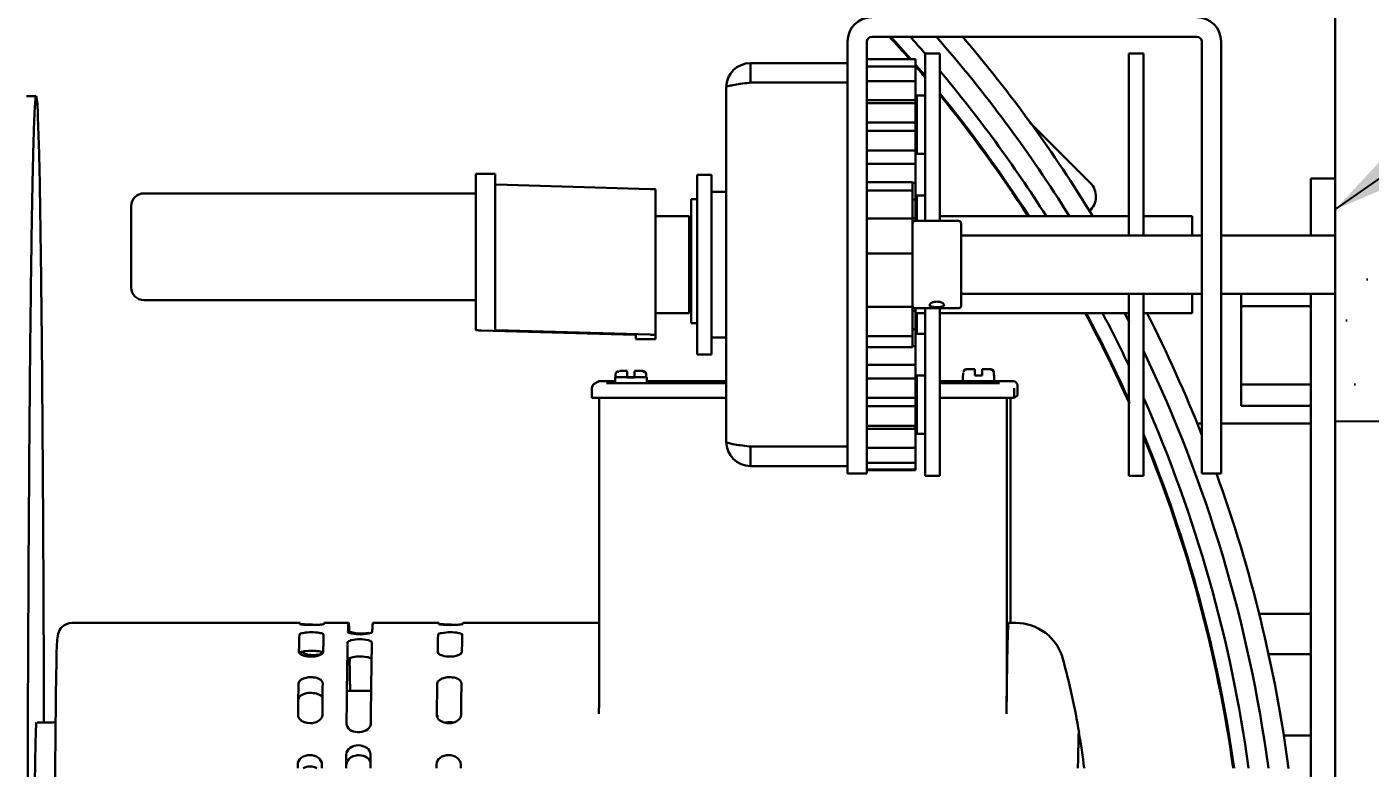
# Model space of a CAD drawing. Header units: millimetres. Extents: x 13935 to 21534, y -198 to 9202.
# Drawn here: x 18866.8 to 19143.6, y 8166.8 to 8319.6 of the extents above; entities that cross this region are included whole.
import ezdxf

# ---------------------------------------------------------------- set-up
doc = ezdxf.new("R2010")
doc.units = ezdxf.units.MM
doc.header["$LTSCALE"] = 326.7
doc.header["$PDMODE"] = 3
doc.header["$PDSIZE"] = 8
doc.layers.get('0').update_dxf_attribs({"linetype": 'CONTINUOUS'})
doc.layers.get('Defpoints').update_dxf_attribs({"linetype": 'CONTINUOUS'})
doc.styles.get("Standard").update_dxf_attribs({"font": 'calibri.ttf'})
doc.dimstyles.new('DIMSTYLE_3', dxfattribs={"dimtxt": 35, "dimasz": 35, "dimexe": 0.08, "dimexo": 1, "dimgap": 0.875, "dimtad": 1, "dimdec": 0, "dimdsep": 46, "dimtxsty": 'Standard', "dimblk": '_FILLED', "dimblk1": '_FILLED', "dimblk2": '_FILLED', "dimcen": 0.09, "dimazin": 2, "dimtp": 0.01, "dimtm": 0.01, "dimtfac": 1, "dimtdec": 0, "dimtofl": 0, "dimtmove": 0, "dimatfit": 3, "dimldrblk": '_FILLED', "dimfxl": 1, "dimtolj": 1, "dimarcsym": 0})
doc.dimstyles.get("Standard").update_dxf_attribs({"dimtxt": 35, "dimasz": 35, "dimexe": 0.08, "dimexo": 1, "dimtad": 1, "dimdsep": 46, "dimtxsty": 'Standard', "dimblk": '_FILLED', "dimblk1": '_FILLED', "dimblk2": '_FILLED', "dimcen": 0.09, "dimazin": 2, "dimtol": 1, "dimtp": 0.01, "dimtm": 0.01, "dimtfac": 1, "dimtofl": 0, "dimtmove": 0, "dimatfit": 3, "dimldrblk": '_FILLED', "dimfxl": 1, "dimtolj": 1, "dimarcsym": 0})

# ---------------------------------------------------------------- blocks, each defined once
blk = doc.blocks.new('_FILLED')
at = {"color": 0, "linetype": 'ByBlock'}
blk.add_solid([(0, 0), (-1, 0.2143), (-1, -0.2143)], dxfattribs=at)
blk = doc.blocks.new('*D2240')
at = {"color": 0, "linetype": 'Continuous', "lineweight": -2}
for p, q in [((19136.45, 8677.35), (19136.45, 8489.41)), ((18506.85, 8216.52), (18506.85, 8489.57)), ((18541.85, 8489.49), (19101.45, 8489.49))]:
    blk.add_line(p, q, dxfattribs=at)
at = {"layer": 'Defpoints', "color": 0}
for p in [(19136.45, 8678.35), (19136.45, 8489.49), (18506.85, 8215.52)]:
    blk.add_point(p, dxfattribs=at)
at = {"color": 0, "linetype": 'ByBlock', "lineweight": -2, "xscale": 35, "yscale": 35, "zscale": 35, "rotation": 180}
blk.add_blockref('_FILLED', (18506.85, 8489.49), dxfattribs=at)
at = {"color": 0, "linetype": 'ByBlock', "lineweight": -2, "xscale": 35, "yscale": 35, "zscale": 35}
blk.add_blockref('_FILLED', (19136.45, 8489.49), dxfattribs=at)
at = {"color": 0, "lineweight": 30, "insert": (18821.65, 8537.03), "char_height": 35, "attachment_point": 2, "line_spacing_factor": 0.9}
blk.add_mtext('\\A1;AFU-630', dxfattribs=at)

msp = doc.modelspace()

# ---------------------------------------------------------------- hatches: boundary and pattern name
at = {"linetype": 'ByBlock', "lineweight": 30}
h = msp.add_hatch(dxfattribs=at)
h.set_pattern_fill('AR-SAND', color=256, angle=90)
h.set_pattern_definition([(127.5, (19877.788, 1146.577), (-48.94132, -1.60003), [0, -38.608, 0, -43.18, 0, -41.275]), (97.5, (19877.79, 1146.58), (-71.6825, 44.95233), [0, -20.828, 0, -34.798, 0, -13.335]), (57.5, (19877.788, 1115.335), (-0.14372, 79.09924), [0, -12.7, 0, -45.72, 0, -59.69]), (47.5, (19877.79, 1115.335), (-22.29293, 76.35565), [0, -6.35, 0, -29.972, 0, -34.29])])
h.paths.add_polyline_path([(19312.13335, 8678.34818), (19312.13335, 8629.90223), (19312.13335, 8238.24818), (19136.44572, 8238.24818), (19136.44572, 8678.34818)])

# ---------------------------------------------------------------- linework, layer by layer
at = {"color": 0, "linetype": 'Continuous', "lineweight": 30}
for p, q in [((19136.44572, 6274.27818), (19136.44572, 8678.34818)), ((19035.94572, 8316.53818), (19035.94572, 8227.53818)), ((19039.94572, 8227.53818), (19039.94572, 8316.53818)), ((19107.94572, 8317.53818), (19040.94572, 8317.53818)), ((19108.94572, 8227.53818), (19108.94572, 8316.53818)), ((19112.94572, 8227.53818), (19112.94572, 8316.53818)), ((19051.94572, 8314.08818), (19051.94572, 8279.58818)), ((19051.94572, 8314.08818), (19054.94572, 8314.08818)), ((19054.94572, 8279.58818), (19054.94572, 8314.08818)), ((19093.94572, 8314.08818), (19093.94572, 8276.58818)), ((19093.94572, 8314.08818), (19096.94572, 8314.08818)), ((19096.94572, 8276.58818), (19096.94572, 8314.08818)), ((19015.94572, 8312.08818), (19015.94572, 8308.08818)), ((19015.94572, 8312.08818), (19035.94572, 8312.08818)), ((19039.94572, 8312.93212), (19049.94572, 8312.93212)), ((19039.94572, 8311.42243), (19049.94572, 8311.42243)), ((19049.94572, 8298.15904), (19049.94572, 8312.93212)), ((19015.67901, 8308.05147), (19015.94572, 8308.08535)), ((19035.94572, 8308.08535), (19015.94572, 8308.08535)), ((19039.94572, 8308.36271), (19049.94572, 8308.36271)), ((18868.74696, 8305.2629), (18866.74705, 8305.2629)), ((18868.74728, 8305.26289), (18868.83002, 8305.05862)), ((19010.94572, 8234.08818), (19010.94572, 8307.08818)), ((19050.24572, 8305.43267), (19050.24572, 8293.43267)), ((19051.94572, 8305.43267), (19050.24572, 8305.43267)), ((19039.94572, 8304.45762), (19049.94572, 8304.45762)), ((19039.94572, 8303.87055), (19049.94572, 8303.87055)), ((19039.94572, 8299.84171), (19049.94572, 8299.84171)), ((19073.47327, 8299.9453), (19085.97137, 8287.4472)), ((19039.94572, 8298.11858), (19049.94572, 8298.11858)), ((19049.94572, 8279.58818), (19049.94572, 8298.11858)), ((19039.94572, 8294.10159), (19049.94572, 8294.10159)), ((19039.94572, 8291.32785), (19049.94572, 8291.32785)), ((19051.94572, 8293.43267), (19050.24572, 8293.43267)), ((18959.34572, 8289.26536), (18959.34572, 8257.09873)), ((18959.34572, 8289.26536), (18963.34572, 8289.26536)), ((18963.34572, 8257.09873), (18963.34572, 8289.26536)), ((19004.94572, 8289.08818), (19004.94572, 8252.08818)), ((19004.94572, 8289.08818), (19007.94572, 8289.08818)), ((19007.94572, 8252.08818), (19007.94572, 8289.08818)), ((19131.44572, 8288.34818), (19131.44572, 8276.58818)), ((19131.44572, 8288.34818), (19136.44572, 8288.34818)), ((18995.25825, 8286.14891), (18963.56321, 8287.07611)), ((18996.34572, 8255.25201), (18996.34572, 8286.07644)), ((19010.94572, 8285.58818), (19007.94572, 8285.58818)), ((19039.94572, 8287.58818), (19049.34572, 8287.58818)), ((19049.34572, 8285.82104), (19039.94572, 8285.82104)), ((19049.34572, 8272.87202), (19049.34572, 8287.58818)), ((19049.34572, 8287.45788), (19049.94572, 8287.45788)), ((18888.34572, 8282.66536), (18888.34572, 8265.86536)), ((18890.94572, 8285.26536), (18959.34572, 8285.26536)), ((19003.74572, 8284.08427), (19003.74572, 8258.49157)), ((19003.74572, 8284.08427), (19004.94572, 8284.08427)), ((19049.34572, 8283.99241), (19049.94572, 8283.99241)), ((19050.24572, 8284.83409), (19050.24572, 8279.58818)), ((19051.94572, 8284.83409), (19050.24572, 8284.83409)), ((18996.34572, 8280.58818), (19003.34572, 8280.58818)), ((19003.34572, 8260.58818), (19003.34572, 8280.58818)), ((19003.34572, 8280.08818), (19003.74572, 8280.08818)), ((19049.34572, 8280.10735), (19039.94572, 8280.10735)), ((19049.34572, 8280.16586), (19049.94572, 8280.16586)), ((19050.24572, 8280.58818), (19049.94572, 8280.58818)), ((19093.94572, 8280.58818), (19054.94572, 8280.58818)), ((19106.94572, 8280.58818), (19096.94572, 8280.58818)), ((19106.94572, 8276.58818), (19106.94572, 8280.58818)), ((19049.84572, 8279.58818), (19058.84572, 8279.58818)), ((19059.34572, 8262.08818), (19059.34572, 8279.08818)), ((19059.34572, 8276.58818), (19108.94572, 8276.58818)), ((19112.94572, 8276.58818), (19136.44572, 8276.58818)), ((19049.34572, 8272.84377), (19039.94572, 8272.84377)), ((19049.34572, 8253.58818), (19049.34572, 8272.84377)), ((18890.94572, 8263.26536), (18959.34572, 8263.26536)), ((19059.34572, 8264.58818), (19108.94572, 8264.58818)), ((19093.94572, 8264.58818), (19093.94572, 8227.08818)), ((19096.94572, 8227.08818), (19096.94572, 8264.58818)), ((19106.94572, 8260.58818), (19106.94572, 8264.58818)), ((19112.94572, 8264.58818), (19136.44572, 8264.58818)), ((19117.04572, 8264.58818), (19117.04572, 8241.51866)), ((19131.44572, 8264.58818), (19131.44572, 7889.84818)), ((18996.34572, 8260.58818), (19003.34572, 8260.58818)), ((19003.34572, 8261.08818), (19003.74572, 8261.08818)), ((19049.34572, 8261.88917), (19039.94572, 8261.88917)), ((19049.34572, 8261.09073), (19049.94572, 8261.09073)), ((19049.84572, 8261.58818), (19058.84572, 8261.58818)), ((19049.94572, 8249.92559), (19049.94572, 8261.58818)), ((19051.94572, 8260.58818), (19049.94572, 8260.58818)), ((19050.24572, 8260.58818), (19050.24572, 8256.34227)), ((19051.94572, 8261.58818), (19051.94572, 8227.08818)), ((19054.94572, 8227.08818), (19054.94572, 8261.58818)), ((19093.94572, 8260.58818), (19054.94572, 8260.58818)), ((19106.94572, 8260.58818), (19096.94572, 8260.58818)), ((19117.04572, 8262.02476), (19131.44572, 8262.02476)), ((19003.74572, 8258.49157), (19004.94572, 8258.49157)), ((18992.12822, 8256.09907), (18960.43318, 8257.02627)), ((18963.56321, 8257.08424), (18995.25825, 8256.15704)), ((18992.34572, 8256.08457), (18992.34572, 8255.25201)), ((18996.34572, 8255.25201), (18992.34572, 8255.25201)), ((19010.94572, 8255.58818), (19007.94572, 8255.58818)), ((19049.34572, 8255.81273), (19039.94572, 8255.81273)), ((19049.34572, 8257.26176), (19049.94572, 8257.26176)), ((19051.94572, 8256.34227), (19050.24572, 8256.34227)), ((19039.94572, 8253.58818), (19049.34572, 8253.58818)), ((19049.34572, 8253.79328), (19049.94572, 8253.79328)), ((19004.94572, 8252.08818), (19007.94572, 8252.08818)), ((19039.94572, 8249.92559), (19049.94572, 8249.92559)), ((19049.94572, 8243.12513), (19049.94572, 8249.79562)), ((18988.05959, 8247.37433), (18988.05959, 8246.17434)), ((18988.14134, 8247.37068), (18988.14134, 8247.87067)), ((18988.15327, 8247.87797), (18988.15327, 8247.37798)), ((18990.56547, 8247.37788), (18988.15327, 8247.37798)), ((18988.98314, 8248.67793), (18990.56547, 8248.67787)), ((18990.53436, 8247.85884), (18990.53436, 8247.35884)), ((18990.55354, 8247.37058), (18990.53436, 8247.35884)), ((18992.08461, 8247.38956), (18991.42002, 8247.39001)), ((18992.03431, 8247.35879), (18992.03431, 8247.85878)), ((18992.06543, 8248.67781), (18993.64776, 8248.67775)), ((18992.06543, 8247.85878), (18992.06543, 8247.37782)), ((18994.47763, 8247.37773), (18992.06543, 8247.37782)), ((18994.4657, 8247.87043), (18994.4657, 8247.37043)), ((18994.47763, 8247.37773), (18994.47763, 8247.87773)), ((18994.55938, 8246.17409), (18994.55938, 8247.37408)), ((19039.94572, 8247.14125), (19049.94572, 8247.14125)), ((19050.24572, 8247.74368), (19050.24572, 8235.74368)), ((19051.94572, 8247.74368), (19050.24572, 8247.74368)), ((19059.70155, 8247.76576), (19059.70155, 8246.56577)), ((19059.78331, 8247.7621), (19059.78331, 8248.2621)), ((19060.62511, 8249.06936), (19062.20744, 8249.06929)), ((19062.17632, 8248.25026), (19062.17632, 8247.75027)), ((19062.19551, 8247.76201), (19062.17632, 8247.75027)), ((19063.67627, 8247.75021), (19063.67627, 8248.25021)), ((19063.70739, 8249.06924), (19065.28972, 8249.06917)), ((19066.10766, 8248.26185), (19066.10766, 8247.76186)), ((19066.20135, 8246.56552), (19066.20135, 8247.7655)), ((18983.26997, 8243.15023), (18983.26997, 8245.15021)), ((18984.47176, 8246.446), (18983.74802, 8246.00316)), ((18986.25397, 8246.14035), (19010.94572, 8246.13939)), ((18986.8588, 8246.60261), (18987.00956, 8246.60266)), ((18988.05956, 8246.60261), (18987.00952, 8246.60265)), ((19010.94572, 8246.60172), (18994.55935, 8246.60236)), ((19050.24572, 8246.6002), (19049.9457, 8246.60021)), ((19049.94572, 8246.13788), (19050.24572, 8246.13787)), ((19059.70155, 8246.59984), (19054.94572, 8246.60002)), ((19054.94572, 8246.13769), (19067.25141, 8246.13721)), ((19068.00696, 8246.59952), (19066.20135, 8246.59959)), ((19070.26722, 8245.14684), (19070.26722, 8243.14686)), ((19070.99096, 8243.5897), (19070.99096, 8245.58968)), ((19131.44572, 8245.85211), (19117.04572, 8245.85211)), ((18984.758, 8243.14287), (18984.758, 8187.28432)), ((18986.24602, 8243.13552), (19010.94572, 8243.13456)), ((19039.94572, 8243.12513), (19049.94572, 8243.12513)), ((19039.94572, 8241.39027), (19049.94572, 8241.39027)), ((19049.94572, 8243.13305), (19050.24572, 8243.13304)), ((19049.94572, 8228.25189), (19049.94572, 8243.07008)), ((19054.94572, 8243.13286), (19067.24346, 8243.13238)), ((19068.75534, 8187.28107), (19068.75534, 8243.13962)), ((19069.50294, 8243.14686), (19069.50294, 8196.76985)), ((19070.26722, 8243.14686), (19070.99096, 8243.5897)), ((19131.44572, 8241.51866), (19117.04572, 8241.51866)), ((19039.94572, 8237.36084), (19049.94572, 8237.36084)), ((19039.94572, 8236.76135), (19049.94572, 8236.76135)), ((19051.94572, 8235.74368), (19050.24572, 8235.74368)), ((19108.94572, 8237.84818), (19108.03368, 8237.84818)), ((19131.44572, 8237.84818), (19112.94572, 8237.84818)), ((19015.94572, 8233.09101), (19015.67902, 8233.12488)), ((19015.94572, 8233.09101), (19035.94572, 8233.09101)), ((19015.94572, 8233.08818), (19015.94572, 8229.08818)), ((19039.94572, 8232.85425), (19049.94572, 8232.85425)), ((19035.94572, 8229.08818), (19015.94572, 8229.08818)), ((19039.94572, 8227.53818), (19035.94572, 8227.53818)), ((19039.94572, 8229.77853), (19049.94572, 8229.77853)), ((19049.94572, 8228.3454), (19039.94572, 8228.3454)), ((19039.94572, 8228.25401), (19049.94572, 8228.25401)), ((19039.94572, 8228.25189), (19049.94572, 8228.25189)), ((19112.94572, 8227.53818), (19108.94572, 8227.53818)), ((19051.94572, 8227.08818), (19054.94572, 8227.08818)), ((19093.94572, 8227.08818), (19096.94572, 8227.08818)), ((18923.13687, 8196.7755), (18876.13836, 8196.77732)), ((19131.44572, 8198.66702), (19120.70962, 8198.66702)), ((18928.09086, 8196.56862), (18928.08986, 8196.55948)), ((18928.09086, 8196.56776), (18928.08986, 8196.55948)), ((18933.13656, 8196.77511), (18928.13671, 8196.7753)), ((18933.26467, 8195.14533), (18933.26467, 8194.73667)), ((18951.72597, 8196.77439), (18938.1364, 8196.77492)), ((18956.67995, 8196.56751), (18956.67895, 8196.55837)), ((18956.67995, 8196.56665), (18956.67895, 8196.55837)), ((18984.758, 8196.77311), (18956.72581, 8196.7742)), ((19070.66758, 8196.76979), (19069.13225, 8196.76985)), ((18922.98691, 8190.81018), (18922.98759, 8190.54771)), ((18923.28505, 8190.46421), (18923.27968, 8190.63104)), ((18923.37152, 8190.63081), (18923.37051, 8190.23891)), ((18933.32195, 8189.12484), (18933.31684, 8189.32804)), ((18933.40137, 8189.55002), (18933.41452, 8188.77309)), ((18951.576, 8190.80907), (18951.57668, 8190.54661)), ((19131.44572, 8190.29544), (19122.63068, 8190.29544)), ((18937.77509, 8182.77493), (18932.83558, 8182.77512)), ((18951.42054, 8177.76378), (18951.42333, 8177.28299)), ((18872.33768, 8176.27746), (18868.93779, 8176.27759)), ((18872.75101, 8176.65502), (18872.75296, 8176.85124)), ((19125.75775, 8173.55228), (19131.44572, 8173.55228)), ((18937.65621, 8169.66722), (18937.64455, 8167.97591)), ((18922.63761, 8166.84901), (18922.64272, 8167.63017)), ((18927.64256, 8167.62998), (18927.63745, 8166.84901)), ((18937.64455, 8167.97591), (18937.63714, 8166.84951)), ((18951.22671, 8166.84902), (18951.23181, 8167.62907)), ((18956.23166, 8167.62887), (18956.22655, 8166.84902))]:
    msp.add_line(p, q, dxfattribs=at)
at = {"linetype": 'ByBlock'}
msp.add_line((19312.13335, 8238.24818), (19136.44572, 8238.24818), dxfattribs=at)
at = {"color": 0, "linetype": 'Continuous', "lineweight": 30}
for centre, radius, start, end in [((18837.77689, 8128.34818), 291.6, 43.2278563, 166.1037317), ((18837.77689, 8128.34818), 287.5, 43.2935737, 166.8838209), ((18837.77689, 8128.34818), 283.4669, 43.176504, 166.1184777), ((18837.77689, 8128.34818), 280.49174, 43.5579163, 165.5365997), ((18837.77689, 8128.34818), 280.30202, 43.5594662, 165.5383639), ((19040.94572, 8316.53818), 5, 90, 180), ((19107.94572, 8316.53818), 5, 0, 90), ((19040.94572, 8316.53818), 1, 90, 180), ((18837.77689, 8128.34818), 280.30202, 41.2029804, 42.4526376), ((18837.77689, 8128.34818), 280.49174, 41.1686206, 42.4156326), ((18837.77689, 8128.34818), 283.4669, 40.933786, 41.8777593), ((18837.77689, 8128.34818), 287.5, 31.9777797, 41.1652256), ((18837.77689, 8128.34818), 291.6, 31.4805795, 40.4653032), ((19107.94572, 8316.53818), 1, 0, 90), ((19015.94572, 8307.08818), 5, 90, 180), ((18837.77689, 8128.34818), 280.30202, 40.1597626, 40.7868687), ((18837.77689, 8128.34818), 280.49174, 40.2058977, 40.8295237), ((18837.77689, 8128.34818), 283.4669, 32.4957036, 39.9801861), ((18837.77689, 8128.34818), 280.49174, 32.8811661, 39.2570189), ((18837.77689, 8128.34818), 280.30202, 32.9065262, 39.20732), ((19083.14294, 8284.61878), 4, 310.960614, 45), ((18890.94572, 8282.66536), 2.6, 90, 180), ((19049.84572, 8279.08818), 0.5, 90, 180), ((19058.84572, 8279.08818), 0.5, 0, 90), ((18890.94572, 8265.86536), 2.6, 180, 270), ((19049.84572, 8262.08818), 0.5, 180, 270), ((19058.84572, 8262.08818), 0.5, 270, 0), ((18837.77689, 8128.34818), 280.30202, 23.9097349, 28.1524792), ((18837.77689, 8128.34818), 280.49174, 23.9997424, 28.1321511), ((18837.77689, 8128.34818), 283.4669, 25.3343692, 27.8089769), ((18837.77689, 8128.34818), 287.5, 26.9677091, 27.3959882), ((18837.77689, 8128.34818), 291.6, 21.5475741, 26.9762359), ((18837.77689, 8128.34818), 287.5, 7.6991889, 25.6278152), ((18988.12787, 8248.95711), 1.58297, 268.4027623, 269.0016963), ((18991.30948, 8897.09934), 649.74095, 269.93164754, 270.06391714), ((19059.76983, 8249.34854), 1.58297, 268.4027623, 269.0016963), ((19062.95145, 8897.49076), 649.74095, 269.93164754, 270.06391713), ((18837.77689, 8128.34818), 283.4669, 7.8072975, 23.8552529), ((19015.94572, 8234.08818), 5, 180, 270), ((18837.77689, 8128.34818), 280.30202, 7.8964292, 22.3730946), ((18837.77689, 8128.34818), 280.49174, 7.8903359, 22.4646052), ((18837.77689, 8128.34818), 291.6, 7.5758019, 19.8915322), ((18925.60005, 8218.81395), 22.3977, 267.0691632, 268.5982036), ((18925.69808, 8222.27739), 25.86251, 268.5687828, 269.9982711), ((18954.18913, 8218.81252), 22.39738, 267.0691877, 268.5982455), ((18954.28718, 8222.27659), 25.86282, 268.5688277, 269.9982749), ((18925.89323, 8196.23088), 6.08995, 269.9794649, 276.034862), ((18607.41958, 8181.0797), 326.00165, 1.2422851, 1.4141019), ((18916.50384, 8145.31972), 169.64648, 9.8051334, 15.0369178), ((18953.95236, 8172.1487), 4.16101, 89.9835374, 98.8363351), ((18916.45261, 8145.29189), 169.64969, 7.2999746, 9.8029058)]:
    msp.add_arc(centre, radius, start, end, dxfattribs=at)
for points, knots in [([(19010.94572, 8307.08818), (19010.94572, 8307.13821), (19011.07738, 8307.25334), (19011.52663, 8307.41113), (19012.48799, 8307.61507), (19013.94282, 8307.82856), (19015.06855, 8307.97386), (19015.67901, 8308.05147)], [0, 0, 0, 0, 0.030744308, 0.090510125, 0.304321373, 0.621886154, 1, 1, 1, 1]), ([(18866.98389, 8160.9264), (18867.01027, 8170.95019), (18867.0761, 8190.2623), (18867.21954, 8217.88475), (18867.40083, 8242.59934), (18867.58649, 8261.07655), (18867.75572, 8273.92834), (18867.88183, 8281.96762), (18868.01351, 8288.85847), (18868.14684, 8294.56448), (18868.28712, 8299.02555), (18868.40281, 8301.996), (18868.51831, 8303.68303), (18868.57306, 8304.54813), (18868.66186, 8304.93843), (18868.68816, 8305.26329), (18868.74728, 8305.2625)], [0, 0, 0, 0, 0.208285341, 0.401289005, 0.573974509, 0.721845026, 0.785243111, 0.841049877, 0.88890244, 0.928487739, 0.959552109, 0.981889598, 0.989743533, 0.995371002, 0.998771376, 1, 1, 1, 1]), ([(18868.83002, 8305.05862), (18869.04323, 8303.90467), (18869.09068, 8300.14487), (18869.41598, 8292.53291), (18869.57852, 8280.92588), (18869.80458, 8265.64023), (18869.97941, 8247.01658), (18870.20114, 8216.85886), (18870.29829, 8192.95644), (18870.34436, 8176.28309)], [0, 0, 0, 0, 0.027333783, 0.087072123, 0.177842109, 0.297505554, 0.443245734, 0.611627457, 1, 1, 1, 1]), ([(18963.56321, 8287.07611), (18963.50933, 8287.07769), (18963.46295, 8287.0998), (18963.34572, 8287.07179), (18963.34572, 8287.0906)], [0, 0, 0, 0, 0.741209108, 1, 1, 1, 1]), ([(18996.34572, 8286.07644), (18996.34572, 8286.10081), (18996.19967, 8286.0871), (18996.04088, 8286.12887), (18995.67383, 8286.13068), (18995.41342, 8286.14437), (18995.25825, 8286.14891)], [0, 0, 0, 0, 0.066953866, 0.259375087, 0.573430152, 1, 1, 1, 1]), ([(19052.84572, 8262.27016), (19052.84572, 8262.3577), (19052.93543, 8262.49789), (19053.10453, 8262.63461), (19053.36991, 8262.78704), (19053.78843, 8262.92152), (19054.34569, 8262.97924), (19054.90295, 8262.92153), (19055.32148, 8262.78706), (19055.58687, 8262.63463), (19055.75598, 8262.49791), (19055.84571, 8262.35772), (19055.84572, 8262.27017)], [0, 0, 0, 0, 0.074977691, 0.126899469, 0.188489373, 0.335035067, 0.49999431, 0.664952713, 0.811499251, 0.873092781, 0.925017808, 1, 1, 1, 1]), ([(19055.84572, 8262.27017), (19055.84572, 8262.23306), (19055.82272, 8262.15216), (19055.72661, 8262.05511), (19055.58335, 8261.9777), (19055.3961, 8261.9161), (19055.17038, 8261.86944), (19054.8167, 8261.82479), (19054.34575, 8261.8061), (19053.87479, 8261.82479), (19053.52111, 8261.86943), (19053.29539, 8261.91609), (19053.10812, 8261.97769), (19052.96485, 8262.0551), (19052.86873, 8262.15214), (19052.84572, 8262.23305), (19052.84572, 8262.27016)], [0, 0, 0, 0, 0.033428767, 0.071803463, 0.119888176, 0.179079156, 0.248780578, 0.327253863, 0.499994024, 0.67273332, 0.751206524, 0.82091005, 0.880104876, 0.92819306, 0.966570193, 1, 1, 1, 1]), ([(18960.43318, 8257.02627), (18960.27802, 8257.03081), (18960.0176, 8257.0445), (18959.65055, 8257.04631), (18959.49177, 8257.08808), (18959.34572, 8257.07437), (18959.34572, 8257.09873)], [0, 0, 0, 0, 0.426569848, 0.740624913, 0.933046134, 1, 1, 1, 1]), ([(18963.34572, 8257.09873), (18963.34572, 8257.07991), (18963.46295, 8257.10793), (18963.50933, 8257.08582), (18963.56321, 8257.08424)], [0, 0, 0, 0, 0.258790892, 1, 1, 1, 1]), ([(18992.34572, 8256.08457), (18992.34572, 8256.10339), (18992.22848, 8256.07538), (18992.1821, 8256.09749), (18992.12822, 8256.09907)], [0, 0, 0, 0, 0.258790892, 1, 1, 1, 1]), ([(18995.25825, 8256.15704), (18995.41342, 8256.1525), (18995.67383, 8256.1388), (18996.04088, 8256.13699), (18996.19967, 8256.09523), (18996.34572, 8256.10894), (18996.34572, 8256.08457)], [0, 0, 0, 0, 0.426569847, 0.740624913, 0.933046134, 1, 1, 1, 1]), ([(18985.21935, 8246.59599), (18985.32086, 8246.59637), (18985.86727, 8246.60778), (18986.41382, 8246.6023), (18986.8588, 8246.60261)], [0, 0, 0, 0, 0.18575492, 1, 1, 1, 1]), ([(18988.05959, 8247.37433), (18988.05589, 8247.37207), (18988.13569, 8247.37443), (18988.14313, 8247.37109), (18988.17846, 8247.37077)], [0, 0, 0, 0, 0.109358287, 1, 1, 1, 1]), ([(18988.15327, 8247.37798), (18988.13038, 8247.37752), (18988.11144, 8247.40642), (18988.08314, 8247.37477), (18988.08375, 8247.37476)], [0, 0, 0, 0, 0.973976548, 1, 1, 1, 1]), ([(18988.14134, 8247.87067), (18988.14134, 8247.91554), (18988.14924, 8248.00941), (18988.16871, 8248.10149), (18988.18191, 8248.14866)], [0, 0, 0, 0, 0.478049326, 1, 1, 1, 1]), ([(18988.55547, 8248.56012), (18988.57061, 8248.55969), (18988.60212, 8248.55598), (18988.63258, 8248.54723), (18988.648, 8248.54163)], [0, 0, 0, 0, 0.479955589, 1, 1, 1, 1]), ([(18988.648, 8248.54163), (18988.6727, 8248.53266), (18988.72425, 8248.50724), (18988.77073, 8248.47372), (18988.79461, 8248.45424)], [0, 0, 0, 0, 0.460213964, 1, 1, 1, 1]), ([(18988.66408, 8248.55127), (18988.68865, 8248.5424), (18988.73993, 8248.51727), (18988.78618, 8248.48408), (18988.80991, 8248.46479)], [0, 0, 0, 0, 0.460739371, 1, 1, 1, 1]), ([(18990.53436, 8247.85884), (18990.53436, 8247.95364), (18990.53553, 8248.18438), (18990.53295, 8248.35471), (18990.53853, 8248.5958), (18990.53925, 8248.48304), (18990.53958, 8248.44888)], [0, 0, 0, 0, 0.357730215, 0.810524476, 0.871086084, 1, 1, 1, 1]), ([(18992.03431, 8247.85878), (18992.03431, 8247.95332), (18992.0355, 8248.18326), (18992.03285, 8248.35378), (18992.03848, 8248.59353), (18992.03917, 8248.48003), (18992.03951, 8248.44555)], [0, 0, 0, 0, 0.357372846, 0.809809523, 0.869673487, 1, 1, 1, 1]), ([(18993.64776, 8248.67775), (18993.84495, 8248.67774), (18994.13907, 8248.62848), (18994.42828, 8248.31401), (18994.33741, 8248.10954), (18994.27685, 8248.02935)], [0, 0, 0, 0, 0.516637357, 0.736704182, 1, 1, 1, 1]), ([(18993.95489, 8248.54377), (18993.93032, 8248.5349), (18993.87904, 8248.50977), (18993.83279, 8248.47658), (18993.80906, 8248.4573)], [0, 0, 0, 0, 0.460740945, 1, 1, 1, 1]), ([(18994.4657, 8247.87043), (18994.4657, 8247.91448), (18994.45799, 8248.00664), (18994.43899, 8248.09704), (18994.42615, 8248.14337)], [0, 0, 0, 0, 0.478185341, 1, 1, 1, 1]), ([(18994.55938, 8247.37408), (18994.56308, 8247.37634), (18994.48328, 8247.37397), (18994.47584, 8247.37731), (18994.44051, 8247.37763)], [0, 0, 0, 0, 0.109358287, 1, 1, 1, 1]), ([(18994.4657, 8247.37043), (18994.4902, 8247.37092), (18994.57043, 8247.36938), (18994.52554, 8247.3739), (18994.51868, 8247.37403)], [0, 0, 0, 0, 0.781135866, 1, 1, 1, 1]), ([(19059.70155, 8247.76576), (19059.69785, 8247.76349), (19059.77765, 8247.76586), (19059.78509, 8247.76252), (19059.82043, 8247.7622)], [0, 0, 0, 0, 0.109358287, 1, 1, 1, 1]), ([(19060.18889, 8248.97957), (19060.08144, 8248.93643), (19059.83112, 8248.80161), (19059.91207, 8248.50907), (19059.98408, 8248.4137)], [0, 0, 0, 0, 0.492110914, 1, 1, 1, 1]), ([(19060.61318, 8249.06206), (19060.54367, 8249.06206), (19060.39904, 8249.04626), (19060.25864, 8249.00756), (19060.18889, 8248.97957)], [0, 0, 0, 0, 0.480477198, 1, 1, 1, 1]), ([(19060.30604, 8248.9427), (19060.33062, 8248.93382), (19060.38189, 8248.9087), (19060.42814, 8248.87551), (19060.45188, 8248.85622)], [0, 0, 0, 0, 0.460739371, 1, 1, 1, 1]), ([(19062.17632, 8248.25026), (19062.17632, 8248.34507), (19062.1775, 8248.57581), (19062.17491, 8248.74614), (19062.18049, 8248.98722), (19062.18121, 8248.87447), (19062.18154, 8248.84031)], [0, 0, 0, 0, 0.357730215, 0.810524476, 0.871086084, 1, 1, 1, 1]), ([(19063.67627, 8248.25021), (19063.67627, 8248.34475), (19063.67746, 8248.57468), (19063.67481, 8248.7452), (19063.68045, 8248.98496), (19063.68113, 8248.87145), (19063.68147, 8248.83698)], [0, 0, 0, 0, 0.357372846, 0.809809523, 0.869673487, 1, 1, 1, 1]), ([(19065.28972, 8249.06917), (19065.48691, 8249.06917), (19065.78104, 8249.01991), (19066.07025, 8248.70544), (19065.97937, 8248.50097), (19065.91881, 8248.42077)], [0, 0, 0, 0, 0.516637357, 0.736704182, 1, 1, 1, 1]), ([(19065.59686, 8248.9352), (19065.57228, 8248.92632), (19065.52101, 8248.9012), (19065.47475, 8248.86801), (19065.45102, 8248.84872)], [0, 0, 0, 0, 0.460740945, 1, 1, 1, 1]), ([(19066.10766, 8248.26185), (19066.10766, 8248.30591), (19066.09996, 8248.39806), (19066.08096, 8248.48847), (19066.06811, 8248.5348)], [0, 0, 0, 0, 0.478185341, 1, 1, 1, 1]), ([(19066.10766, 8247.76186), (19066.13216, 8247.76234), (19066.21239, 8247.76081), (19066.16751, 8247.76533), (19066.16064, 8247.76545)], [0, 0, 0, 0, 0.781135867, 1, 1, 1, 1]), ([(18984.47176, 8246.446), (18984.56758, 8246.50463), (18984.81736, 8246.58792), (18985.07509, 8246.59543), (18985.21935, 8246.59599)], [0, 0, 0, 0, 0.437800405, 1, 1, 1, 1]), ([(19066.20135, 8246.56552), (19066.12815, 8246.52073), (19065.77567, 8246.61136), (19065.12434, 8246.52307), (19064.10887, 8246.56244), (19062.91502, 8246.54298), (19061.79231, 8246.56255), (19060.63458, 8246.52348), (19060.29758, 8246.60976), (19059.63398, 8246.52443), (19059.70155, 8246.56577)], [0, 0, 0, 0, 0.039605158, 0.149248968, 0.312334378, 0.503979275, 0.695018021, 0.856378791, 0.963438776, 1, 1, 1, 1]), ([(19068.007, 8246.59953), (19068.36192, 8246.59951), (19068.96681, 8246.59636), (19069.76317, 8246.60004), (19070.59244, 8246.55702), (19070.99106, 8245.94745), (19070.99106, 8245.58979)], [0, 0, 0, 0, 0.305719085, 0.519190664, 0.691920762, 1, 1, 1, 1]), ([(18983.26997, 8243.15023), (18983.15836, 8243.08194), (18984.23424, 8243.22865), (18984.39198, 8243.13855), (18984.75675, 8243.13751)], [0, 0, 0, 0, 0.264011446, 1, 1, 1, 1]), ([(19067.24346, 8243.13238), (19067.62666, 8243.13237), (19068.33269, 8243.14401), (19069.27341, 8243.10768), (19069.87418, 8243.18918), (19070.19962, 8243.1055), (19070.26722, 8243.14686)], [0, 0, 0, 0, 0.380183503, 0.703824463, 0.921378911, 1, 1, 1, 1]), ([(19015.67902, 8233.12488), (19015.0686, 8233.20249), (19013.9429, 8233.34778), (19012.48808, 8233.56126), (19011.52668, 8233.76521), (19011.0774, 8233.923), (19010.94572, 8234.03814), (19010.94572, 8234.08818)], [0, 0, 0, 0, 0.37808949, 0.695658168, 0.909480375, 0.969253747, 1, 1, 1, 1]), ([(18872.75296, 8176.85124), (18872.77725, 8179.28273), (18872.81475, 8183.48703), (18872.93636, 8188.87037), (18872.96872, 8192.72349), (18873.25652, 8195.14069), (18874.01203, 8195.8962)], [0, 0, 0, 0, 0.379955771, 0.659633126, 0.833046634, 1, 1, 1, 1]), ([(18922.91293, 8191.69942), (18922.91806, 8191.93989), (18922.93704, 8192.79348), (18922.95891, 8193.64701), (18922.97798, 8194.26)], [0, 0, 0, 0, 0.281704735, 1, 1, 1, 1]), ([(18925.49733, 8194.84423), (18924.90325, 8194.84425), (18924.20603, 8194.78267), (18922.98684, 8194.54493), (18922.97798, 8194.26)], [0, 0, 0, 0, 0.675739633, 1, 1, 1, 1]), ([(18923.09001, 8196.55967), (18923.08884, 8196.54883), (18923.12417, 8196.52275), (18923.15392, 8196.51455), (18923.17664, 8196.50767)], [0, 0, 0, 0, 0.314818339, 1, 1, 1, 1]), ([(18923.09001, 8196.55967), (18923.09589, 8196.61387), (18923.11127, 8196.66589), (18923.11726, 8196.7755), (18923.13687, 8196.7755)], [0, 0, 0, 0, 0.735370473, 1, 1, 1, 1]), ([(18923.17664, 8196.50767), (18923.285, 8196.47488), (18924.0815, 8196.36048), (18924.88254, 8196.33705), (18925.57005, 8196.33702)], [0, 0, 0, 0, 0.141382386, 1, 1, 1, 1]), ([(18924.17448, 8196.46215), (18923.93069, 8196.47855), (18923.68942, 8196.56433), (18923.18903, 8196.521), (18923.1775, 8196.6132)], [0, 0, 0, 0, 0.724480729, 1, 1, 1, 1]), ([(18924.45484, 8196.44554), (18924.40707, 8196.44801), (18924.3136, 8196.45319), (18924.22016, 8196.45908), (18924.17448, 8196.46215)], [0, 0, 0, 0, 0.510904752, 1, 1, 1, 1]), ([(18927.97782, 8194.2598), (18927.98644, 8194.53684), (18926.76302, 8194.79494), (18926.0876, 8194.8442), (18925.49733, 8194.84423)], [0, 0, 0, 0, 0.319523184, 1, 1, 1, 1]), ([(18925.57005, 8196.33702), (18925.8899, 8196.33701), (18926.46831, 8196.35489), (18927.2928, 8196.38032), (18927.71716, 8196.48568), (18928.08225, 8196.48932), (18928.08986, 8196.55948)], [0, 0, 0, 0, 0.377672594, 0.699328428, 0.916673692, 1, 1, 1, 1]), ([(18927.97782, 8194.2598), (18927.97203, 8194.07366), (18927.94703, 8193.22021), (18927.92703, 8192.36662), (18927.91277, 8191.69919)], [0, 0, 0, 0, 0.218120359, 1, 1, 1, 1]), ([(18928.13671, 8196.7753), (18928.11786, 8196.7753), (18928.1112, 8196.67061), (18928.09661, 8196.62053), (18928.09086, 8196.56862)], [0, 0, 0, 0, 0.265217284, 1, 1, 1, 1]), ([(18933.00221, 8194.98474), (18932.99218, 8194.71433), (18934.21271, 8194.49006), (18935.48011, 8194.34668), (18936.78215, 8194.50189), (18937.99172, 8194.706), (18938.00205, 8194.98455)], [0, 0, 0, 0, 0.15545291, 0.496538143, 0.839868156, 1, 1, 1, 1]), ([(18933.00221, 8194.98474), (18933.01188, 8195.24521), (18933.03744, 8195.67765), (18933.04664, 8196.28263), (18933.11369, 8196.54191), (18933.09745, 8196.77513), (18933.13655, 8196.77516)], [0, 0, 0, 0, 0.434702001, 0.746612275, 0.934788833, 1, 1, 1, 1]), ([(18933.13655, 8196.77516), (18933.17227, 8196.77519), (18933.16053, 8196.56345), (18933.2209, 8196.32669), (18933.23175, 8195.77633), (18933.25545, 8195.3825), (18933.26467, 8195.14533)], [0, 0, 0, 0, 0.065411499, 0.253562521, 0.565359756, 1, 1, 1, 1]), ([(18933.28162, 8195.08964), (18933.27662, 8195.09849), (18933.26854, 8195.11647), (18933.26503, 8195.13596), (18933.26467, 8195.14533)], [0, 0, 0, 0, 0.519992343, 1, 1, 1, 1]), ([(18934.54071, 8194.67012), (18934.25047, 8194.70876), (18933.83754, 8194.79608), (18933.35774, 8194.9548), (18933.28162, 8195.08964)], [0, 0, 0, 0, 0.654103131, 1, 1, 1, 1]), ([(18938.13639, 8196.77497), (18938.09729, 8196.77493), (18938.11354, 8196.54172), (18938.04648, 8196.28243), (18938.03728, 8195.67745), (18938.01172, 8195.24502), (18938.00205, 8194.98455)], [0, 0, 0, 0, 0.065211122, 0.253387537, 0.565297984, 1, 1, 1, 1]), ([(18951.48387, 8190.80883), (18951.49035, 8191.14082), (18951.51394, 8192.29094), (18951.54164, 8193.44098), (18951.56707, 8194.25889)], [0, 0, 0, 0, 0.288652249, 1, 1, 1, 1]), ([(18954.08642, 8194.84312), (18953.49235, 8194.84314), (18952.79512, 8194.78157), (18951.57593, 8194.54383), (18951.56707, 8194.25889)], [0, 0, 0, 0, 0.675739633, 1, 1, 1, 1]), ([(18951.67911, 8196.55857), (18951.67793, 8196.54772), (18951.71327, 8196.52164), (18951.74301, 8196.51344), (18951.76574, 8196.50657)], [0, 0, 0, 0, 0.31481844, 1, 1, 1, 1]), ([(18951.67911, 8196.55857), (18951.68499, 8196.61276), (18951.70036, 8196.66479), (18951.70635, 8196.77439), (18951.72597, 8196.77439)], [0, 0, 0, 0, 0.735370473, 1, 1, 1, 1]), ([(18951.76574, 8196.50657), (18951.87409, 8196.47377), (18952.6706, 8196.35937), (18953.47163, 8196.33594), (18954.15915, 8196.33591)], [0, 0, 0, 0, 0.141382211, 1, 1, 1, 1]), ([(18952.76359, 8196.46104), (18952.51979, 8196.47744), (18952.27852, 8196.56322), (18951.77812, 8196.51989), (18951.76659, 8196.6121)], [0, 0, 0, 0, 0.724480448, 1, 1, 1, 1]), ([(18953.04395, 8196.44444), (18952.99618, 8196.44691), (18952.90271, 8196.45208), (18952.80927, 8196.45797), (18952.76359, 8196.46104)], [0, 0, 0, 0, 0.510904688, 1, 1, 1, 1]), ([(18956.56691, 8194.2587), (18956.57553, 8194.53573), (18955.35212, 8194.79384), (18954.6767, 8194.8431), (18954.08642, 8194.84312)], [0, 0, 0, 0, 0.319523184, 1, 1, 1, 1]), ([(18954.15915, 8196.33591), (18954.479, 8196.3359), (18955.05741, 8196.35378), (18955.8819, 8196.37921), (18956.30626, 8196.48458), (18956.67134, 8196.48822), (18956.67895, 8196.55837)], [0, 0, 0, 0, 0.377672743, 0.699328242, 0.91667362, 1, 1, 1, 1]), ([(18956.56691, 8194.2587), (18956.55937, 8194.01603), (18956.52632, 8192.86614), (18956.50143, 8191.71604), (18956.48371, 8190.80864)], [0, 0, 0, 0, 0.211054035, 1, 1, 1, 1]), ([(18956.72581, 8196.7742), (18956.70696, 8196.7742), (18956.7003, 8196.66951), (18956.6857, 8196.61942), (18956.67995, 8196.56751)], [0, 0, 0, 0, 0.265217287, 1, 1, 1, 1]), ([(19068.72077, 8178.01799), (19068.74628, 8180.68953), (19068.78397, 8184.44206), (19068.86078, 8189.07145), (19068.89654, 8191.76203), (19068.98545, 8193.8025), (19068.94959, 8195.44145), (19069.1496, 8196.12404), (19069.02892, 8196.77012), (19069.13227, 8196.76969)], [0, 0, 0, 0, 0.427204843, 0.59933795, 0.74197154, 0.854047433, 0.934761631, 0.983474904, 1, 1, 1, 1]), ([(19076.75541, 8194.70417), (19077.20717, 8194.35778), (19078.82163, 8192.88984), (19079.92723, 8190.88159), (19080.34194, 8189.32874)], [0, 0, 0, 0, 0.261548055, 1, 1, 1, 1]), ([(18932.70647, 8175.99804), (18932.72192, 8177.7457), (18932.7774, 8183.29221), (18932.84309, 8188.8389), (18932.93377, 8192.63692)], [0, 0, 0, 0, 0.31508662, 1, 1, 1, 1]), ([(18937.93361, 8192.63672), (18937.94075, 8192.93568), (18936.82068, 8193.38146), (18935.45131, 8193.43121), (18934.06674, 8193.37027), (18932.94108, 8192.94309), (18932.93377, 8192.63692)], [0, 0, 0, 0, 0.166155279, 0.496929637, 0.829836256, 1, 1, 1, 1]), ([(18937.93361, 8192.63672), (18937.92772, 8192.39004), (18937.90264, 8191.28604), (18937.88188, 8190.18194), (18937.86711, 8189.32455)], [0, 0, 0, 0, 0.223455458, 1, 1, 1, 1]), ([(18922.89477, 8190.80994), (18922.89382, 8190.76102), (18922.91484, 8190.65576), (18922.97066, 8190.56567), (18923.00499, 8190.52229)], [0, 0, 0, 0, 0.469352749, 1, 1, 1, 1]), ([(18923.97354, 8190.91273), (18923.85144, 8190.89207), (18923.52518, 8190.81697), (18923.11133, 8190.72392), (18923.00706, 8190.52278)], [0, 0, 0, 0, 0.353404207, 1, 1, 1, 1]), ([(18923.61688, 8190.12074), (18923.73931, 8190.0716), (18924.30847, 8189.88866), (18924.9116, 8189.82598), (18925.3763, 8189.82596)], [0, 0, 0, 0, 0.221118103, 1, 1, 1, 1]), ([(18924.25093, 8190.95337), (18924.20362, 8190.94742), (18924.111, 8190.93487), (18924.01867, 8190.92037), (18923.97354, 8190.91273)], [0, 0, 0, 0, 0.510222993, 1, 1, 1, 1]), ([(18924.64881, 8190.27192), (18924.60089, 8190.28271), (18924.50703, 8190.30542), (18924.414, 8190.33133), (18924.36856, 8190.34491)], [0, 0, 0, 0, 0.508788136, 1, 1, 1, 1]), ([(18925.3763, 8189.82596), (18925.97594, 8189.82594), (18926.82664, 8189.89504), (18927.88802, 8190.47216), (18927.89462, 8190.80975)], [0, 0, 0, 0, 0.639758246, 1, 1, 1, 1]), ([(18926.75518, 8190.95366), (18926.70744, 8190.95971), (18926.61033, 8190.97104), (18926.51303, 8190.98062), (18926.46359, 8190.98507)], [0, 0, 0, 0, 0.492192001, 1, 1, 1, 1]), ([(18926.83396, 8190.21479), (18926.78454, 8190.20677), (18926.68455, 8190.19204), (18926.5842, 8190.18005), (18926.53349, 8190.17467)], [0, 0, 0, 0, 0.495378759, 1, 1, 1, 1]), ([(18927.12663, 8190.27141), (18927.07883, 8190.26059), (18926.98154, 8190.24022), (18926.88367, 8190.22286), (18926.83396, 8190.21479)], [0, 0, 0, 0, 0.493169185, 1, 1, 1, 1]), ([(18927.40429, 8190.34428), (18927.35931, 8190.33071), (18927.26715, 8190.30482), (18927.17415, 8190.28217), (18927.12663, 8190.27141)], [0, 0, 0, 0, 0.490939204, 1, 1, 1, 1]), ([(18927.65047, 8190.42902), (18927.61098, 8190.41353), (18927.52944, 8190.38366), (18927.44678, 8190.35709), (18927.40429, 8190.34428)], [0, 0, 0, 0, 0.488739338, 1, 1, 1, 1]), ([(18937.86709, 8189.30634), (18937.62875, 8189.5826), (18936.61966, 8189.80396), (18935.15237, 8189.87919), (18933.91373, 8189.77033), (18932.95659, 8189.36813), (18932.95004, 8189.1036)], [0, 0, 0, 0, 0.210584132, 0.543539603, 0.847279041, 1, 1, 1, 1]), ([(18933.31684, 8189.32804), (18933.31592, 8189.36409), (18933.33409, 8189.44295), (18933.38185, 8189.50644), (18933.41063, 8189.53665)], [0, 0, 0, 0, 0.463609067, 1, 1, 1, 1]), ([(18937.86711, 8189.32455), (18937.85132, 8188.40714), (18937.78293, 8183.9651), (18937.73747, 8179.52273), (18937.70632, 8175.99785)], [0, 0, 0, 0, 0.206533617, 1, 1, 1, 1]), ([(18951.48387, 8190.80883), (18951.483, 8190.76441), (18951.49987, 8190.66975), (18951.54626, 8190.5866), (18951.57502, 8190.54647)], [0, 0, 0, 0, 0.473601884, 1, 1, 1, 1]), ([(18951.57502, 8190.54647), (18951.77437, 8190.26832), (18952.6329, 8189.923), (18953.45968, 8189.82488), (18953.9654, 8189.82486)], [0, 0, 0, 0, 0.403578912, 1, 1, 1, 1]), ([(18953.9654, 8189.82486), (18954.56504, 8189.82483), (18955.41574, 8189.89393), (18956.47712, 8190.47105), (18956.48371, 8190.80864)], [0, 0, 0, 0, 0.639758246, 1, 1, 1, 1]), ([(18933.43646, 8182.79682), (18933.4294, 8183.30265), (18933.40326, 8185.08628), (18933.37243, 8186.86985), (18933.34461, 8188.1475)], [0, 0, 0, 0, 0.283589644, 1, 1, 1, 1]), ([(18984.72343, 8178.02124), (18984.72948, 8178.65438), (18984.75189, 8181.74202), (18984.758, 8184.82977), (18984.758, 8187.28432)], [0, 0, 0, 0, 0.205059983, 1, 1, 1, 1]), ([(19068.75534, 8187.28107), (19068.75534, 8186.40893), (19068.75231, 8183.32121), (19068.74193, 8180.23346), (19068.72077, 8178.01799)], [0, 0, 0, 0, 0.28245506, 1, 1, 1, 1]), ([(18922.72293, 8177.76426), (18922.72841, 8178.34425), (18922.74962, 8180.5139), (18922.77369, 8182.68352), (18922.7937, 8184.27313)], [0, 0, 0, 0, 0.267319951, 1, 1, 1, 1]), ([(18925.3107, 8185.58271), (18924.98932, 8185.58272), (18924.07724, 8185.52005), (18922.80199, 8184.93095), (18922.7937, 8184.27313)], [0, 0, 0, 0, 0.328182032, 1, 1, 1, 1]), ([(18927.79355, 8184.27293), (18927.79581, 8184.45301), (18927.35614, 8185.43137), (18926.12236, 8185.58268), (18925.3107, 8185.58271)], [0, 0, 0, 0, 0.181588617, 1, 1, 1, 1]), ([(18951.31202, 8177.76315), (18951.31751, 8178.34314), (18951.33871, 8180.51279), (18951.36279, 8182.68241), (18951.3828, 8184.27202)], [0, 0, 0, 0, 0.267319951, 1, 1, 1, 1]), ([(18953.89979, 8185.5816), (18953.57842, 8185.58161), (18952.66634, 8185.51894), (18951.39108, 8184.92985), (18951.3828, 8184.27202)], [0, 0, 0, 0, 0.328182032, 1, 1, 1, 1]), ([(18956.38264, 8184.27183), (18956.38491, 8184.4519), (18955.94524, 8185.43026), (18954.71146, 8185.58157), (18953.89979, 8185.5816)], [0, 0, 0, 0, 0.181588617, 1, 1, 1, 1]), ([(18956.38264, 8184.27183), (18956.3763, 8183.76765), (18956.35004, 8181.59806), (18956.32761, 8179.42842), (18956.31187, 8177.76296)], [0, 0, 0, 0, 0.232383593, 1, 1, 1, 1]), ([(18927.76315, 8181.31016), (18927.61614, 8181.69636), (18926.78738, 8182.19688), (18925.50676, 8182.37954), (18924.09953, 8182.30725), (18922.82009, 8181.64252), (18922.81245, 8181.04059)], [0, 0, 0, 0, 0.218100159, 0.445855024, 0.682278237, 1, 1, 1, 1]), ([(18922.72293, 8177.76426), (18922.72244, 8177.71274), (18922.72939, 8177.60856), (18922.75138, 8177.50653), (18922.7659, 8177.45612)], [0, 0, 0, 0, 0.495456073, 1, 1, 1, 1]), ([(18922.7659, 8177.45612), (18922.82177, 8177.26219), (18923.34573, 8176.4095), (18924.44385, 8176.11529), (18925.20775, 8176.11526)], [0, 0, 0, 0, 0.208982717, 1, 1, 1, 1]), ([(18925.20775, 8176.11526), (18925.53025, 8176.11525), (18926.53788, 8176.2108), (18927.71592, 8177.03888), (18927.72277, 8177.76406)], [0, 0, 0, 0, 0.307811817, 1, 1, 1, 1]), ([(18951.31202, 8177.76315), (18951.30998, 8177.54665), (18951.6692, 8176.48463), (18952.95717, 8176.11419), (18953.79684, 8176.11416)], [0, 0, 0, 0, 0.204996421, 1, 1, 1, 1]), ([(18953.79684, 8176.11416), (18954.11934, 8176.11415), (18955.12697, 8176.20969), (18956.30501, 8177.03777), (18956.31187, 8177.76296)], [0, 0, 0, 0, 0.307811817, 1, 1, 1, 1]), ([(18868.44975, 8161.62273), (18868.47187, 8163.70283), (18868.50514, 8166.62542), (18868.57125, 8170.23517), (18868.60481, 8172.3334), (18868.67721, 8173.93804), (18868.65876, 8175.20424), (18868.81272, 8175.77556), (18868.72836, 8176.25391), (18868.8108, 8176.26749)], [0, 0, 0, 0, 0.425859514, 0.597753679, 0.740414185, 0.852690254, 0.93373953, 0.982894289, 1, 1, 1, 1]), ([(18872.42903, 8176.34038), (18872.42005, 8176.34442), (18872.40181, 8176.3534), (18872.38419, 8176.36353), (18872.37527, 8176.369)], [0, 0, 0, 0, 0.484875659, 1, 1, 1, 1]), ([(18872.75589, 8176.37889), (18872.71276, 8176.34805), (18872.60626, 8176.29384), (18872.48484, 8176.31533), (18872.42903, 8176.34038)], [0, 0, 0, 0, 0.46433623, 1, 1, 1, 1]), ([(18872.54087, 8136.43812), (18872.54922, 8140.26695), (18872.58812, 8153.67271), (18872.65611, 8167.0785), (18872.75101, 8176.65502)], [0, 0, 0, 0, 0.285609976, 1, 1, 1, 1]), ([(18932.70647, 8175.99804), (18932.706, 8175.94468), (18932.71259, 8175.83693), (18932.7336, 8175.73109), (18932.74752, 8175.67871)], [0, 0, 0, 0, 0.496109199, 1, 1, 1, 1]), ([(18932.74752, 8175.67871), (18933.00737, 8174.70066), (18935.37222, 8173.63271), (18937.69788, 8175.0429), (18937.70632, 8175.99785)], [0, 0, 0, 0, 0.514486674, 1, 1, 1, 1]), ([(18953.31318, 8176.26032), (18953.26296, 8176.25249), (18953.16345, 8176.23503), (18953.06469, 8176.21366), (18953.01588, 8176.20204)], [0, 0, 0, 0, 0.503199764, 1, 1, 1, 1]), ([(19083.62529, 8174.17636), (19083.52183, 8173.43914), (19083.53818, 8170.98483), (19083.4495, 8168.54747), (19083.42535, 8166.8483)], [0, 0, 0, 0, 0.304626594, 1, 1, 1, 1]), ([(18925.15568, 8169.53691), (18924.53649, 8169.53693), (18923.34807, 8169.2573), (18922.64612, 8168.14397), (18922.64272, 8167.63017)], [0, 0, 0, 0, 0.546508828, 1, 1, 1, 1]), ([(18927.64256, 8167.62998), (18927.64595, 8168.14089), (18926.95875, 8169.26014), (18925.77241, 8169.53688), (18925.15568, 8169.53691)], [0, 0, 0, 0, 0.453085082, 1, 1, 1, 1]), ([(18937.65621, 8169.66722), (18937.66359, 8170.70835), (18935.15903, 8172.40403), (18932.6638, 8170.71584), (18932.65637, 8169.66742)], [0, 0, 0, 0, 0.498252148, 1, 1, 1, 1]), ([(18937.60118, 8168.13193), (18937.26406, 8169.09503), (18934.89846, 8170.16848), (18932.69146, 8168.59288), (18932.68455, 8167.63895)], [0, 0, 0, 0, 0.516824986, 1, 1, 1, 1]), ([(18953.74478, 8169.5358), (18953.12558, 8169.53583), (18951.93717, 8169.2562), (18951.23522, 8168.14286), (18951.23181, 8167.62907)], [0, 0, 0, 0, 0.546508828, 1, 1, 1, 1]), ([(18956.23166, 8167.62887), (18956.23504, 8168.13979), (18955.54784, 8169.25903), (18954.36151, 8169.53578), (18953.74478, 8169.5358)], [0, 0, 0, 0, 0.453085082, 1, 1, 1, 1])]:
    msp.add_open_spline(points, degree=3, knots=knots, dxfattribs=at)
for points in [[(18988.18191, 8248.14866), (18988.23187, 8248.32704), (18988.3703, 8248.56534), (18988.55547, 8248.56012)], [(18991.42002, 8247.39001), (18991.14157, 8247.39006), (18990.86311, 8247.38993), (18990.58466, 8247.38962)], [(18994.42615, 8248.14337), (18994.37106, 8248.342), (18994.14877, 8248.61378), (18993.95489, 8248.54377)], [(19066.06811, 8248.5348), (19066.01302, 8248.73343), (19065.79073, 8249.00521), (19065.59686, 8248.9352)], [(18983.26997, 8245.15021), (18983.26997, 8245.47614), (18983.46971, 8245.83351), (18983.74799, 8246.0032)], [(18984.75675, 8243.13751), (18984.99544, 8243.13683), (18985.23414, 8243.13636), (18985.47283, 8243.13604)], [(18985.47283, 8243.13604), (18985.73056, 8243.1357), (18985.98829, 8243.13553), (18986.24602, 8243.13552)], [(18874.01203, 8195.8962), (18874.55454, 8196.4387), (18875.37114, 8196.77735), (18876.13836, 8196.77732)], [(18936.73014, 8194.63636), (18936.00363, 8194.56615), (18935.26422, 8194.5738), (18934.54071, 8194.67012)], [(18937.29486, 8194.71208), (18937.10783, 8194.67902), (18936.91918, 8194.65463), (18936.73014, 8194.63636)], [(19070.66758, 8196.76979), (19072.81049, 8196.7697), (19075.05487, 8196.00809), (19076.75541, 8194.70417)], [(18922.89477, 8190.80994), (18922.90056, 8191.10644), (18922.9066, 8191.40293), (18922.91293, 8191.69942)], [(18927.91277, 8191.69919), (18927.90644, 8191.40272), (18927.90041, 8191.10623), (18927.89462, 8190.80975)], [(18923.00499, 8190.52229), (18923.15638, 8190.33099), (18923.39047, 8190.21159), (18923.61688, 8190.12074)], [(18923.90064, 8190.52605), (18923.75599, 8190.59853), (18923.61332, 8190.68738), (18923.50567, 8190.80816)], [(18924.36856, 8190.34491), (18924.20831, 8190.39281), (18924.05017, 8190.45111), (18923.90064, 8190.52605)], [(18926.46359, 8190.98507), (18925.72893, 8191.05123), (18924.98279, 8191.04548), (18924.25093, 8190.95337)], [(18925.89105, 8190.14092), (18925.47467, 8190.14094), (18925.05502, 8190.1805), (18924.64881, 8190.27192)], [(18927.27364, 8190.86517), (18927.10263, 8190.90381), (18926.92911, 8190.93163), (18926.75518, 8190.95366)], [(18927.85523, 8190.64928), (18927.68531, 8190.76714), (18927.47535, 8190.8196), (18927.27364, 8190.86517)], [(18927.79355, 8184.27293), (18927.78112, 8183.2857), (18927.76962, 8182.29845), (18927.75882, 8181.31119)], [(18927.75882, 8181.31119), (18927.74588, 8180.12883), (18927.73394, 8178.94645), (18927.72277, 8177.76406)], [(18954.72603, 8176.23707), (18954.47206, 8176.2859), (18954.21219, 8176.30969), (18953.95356, 8176.3097)], [(18932.63729, 8166.84757), (18932.64336, 8167.78752), (18932.64971, 8168.72747), (18932.65637, 8169.66742)], [(18926.60739, 8166.8519), (18925.76487, 8167.29555), (18924.59469, 8167.29303), (18923.75081, 8166.85196)]]:
    msp.add_open_spline(points, degree=3, dxfattribs=at)

# ---------------------------------------------------------------- dimensions: what is measured, and where the dimension line sits
dim = msp.add_linear_dim(base=(19136.44572, 8489.49018), p1=(18506.85381, 8215.52309), p2=(19136.44572, 8678.34818), text='AFU-<>', dimstyle='DIMSTYLE_3', dxfattribs=at)
dim.commit()
dim.dimension.update_dxf_attribs({"geometry": '*D2240', "text_midpoint": (18821.64977, 8489.49018), "dimtype": 160})

# ---------------------------------------------------------------- leaders
msp.add_leader([(19136.44572, 8281.93347), (19362.21552, 8440.27688), (19410.01848, 8440.73773)], dimstyle='Standard', override={"dimtad": 0}, dxfattribs=at)

doc.saveas('drawing.dxf')
